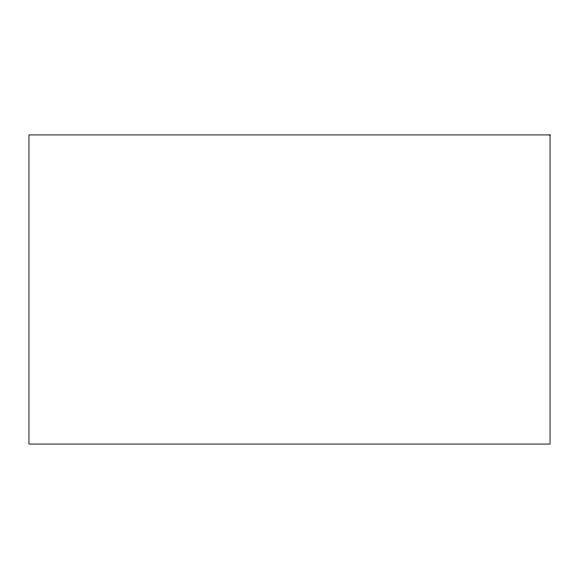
<?xml version="1.0" encoding="UTF-8"?>
<svg xmlns="http://www.w3.org/2000/svg" width="579" height="579" viewBox="0 0 579 579"><rect width="100%" height="100%" fill="white"/><g stroke="black" fill="none" stroke-linecap="round" stroke-linejoin="round"><path stroke-width="0.87" d="M550.05 134.929L28.95 134.929L28.95 444.071L550.05 444.071L550.05 134.929"/></g></svg>
